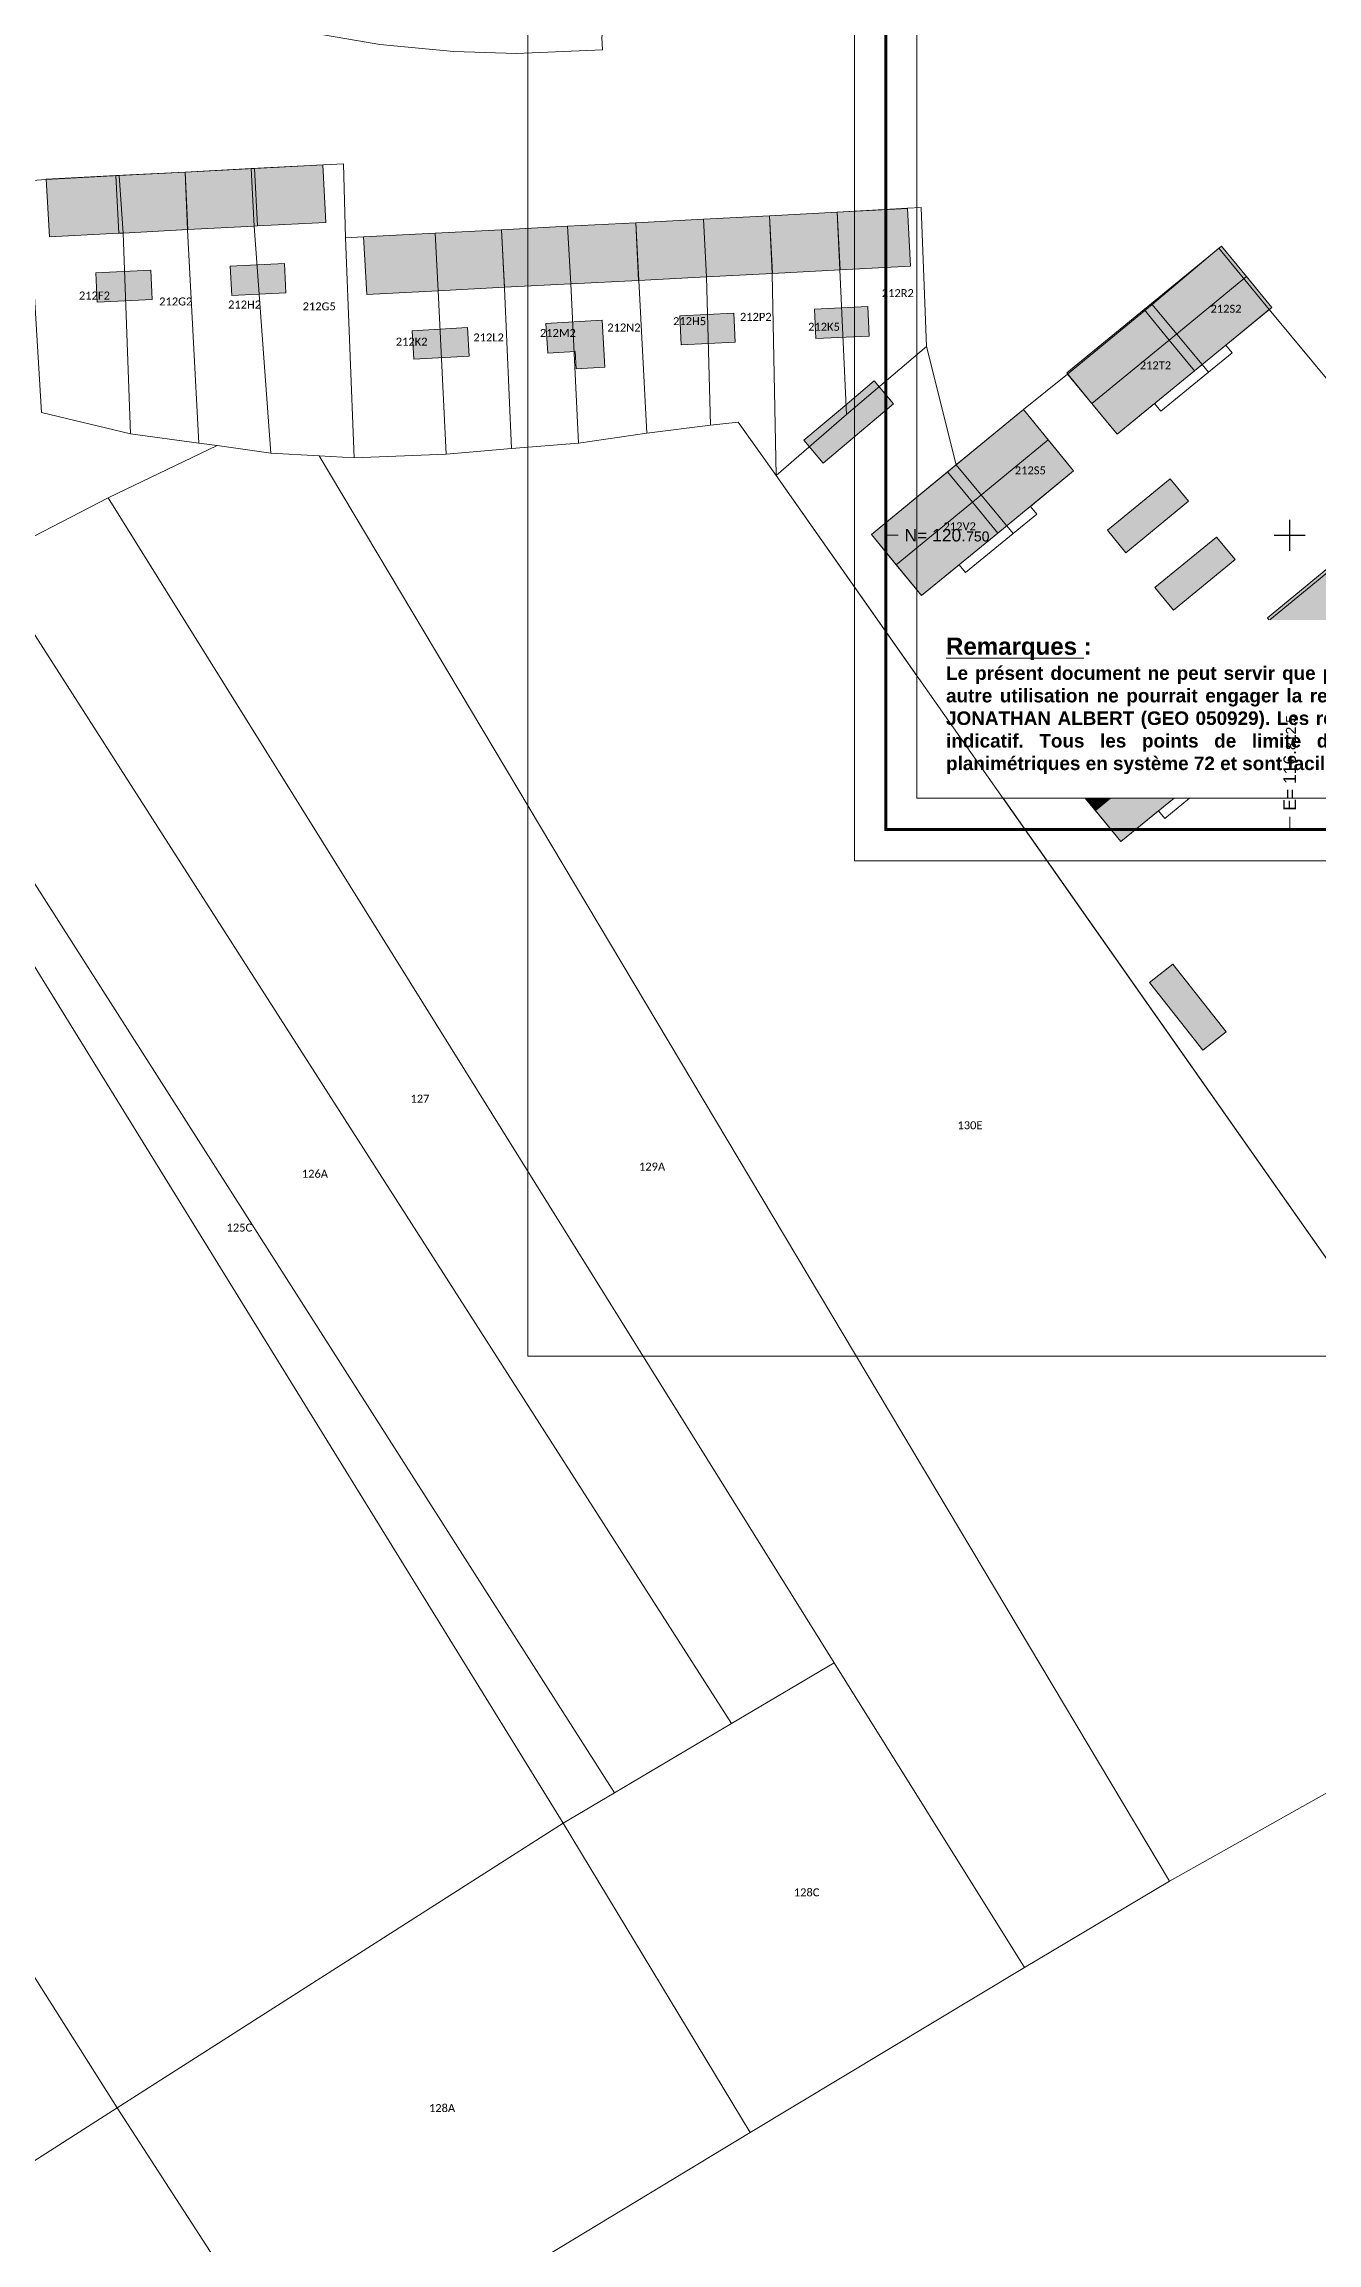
# Model space of a CAD drawing. Header units: metres. Extents: x 113120 to 240396, y 120329 to 242116.
# Drawn here: x 116687.9 to 116815.2, y 120579.2 to 120799.1 of the extents above; entities that cross this region are included whole.
import ezdxf

# ---------------------------------------------------------------- set-up
doc = ezdxf.new("R2010")
doc.units = ezdxf.units.M
doc.header["$LTSCALE"] = 3
doc.layers.get('0').update_dxf_attribs({"lineweight": 0})
for name, color, linetype, lineweight in [('Bpn_CaPa', 78, 'Continuous', 0), ('Bpn_ReBu', 4, 'Continuous', 0), ('Bpt_CaNu', 7, 'Continuous', 0), ('Carroyage(1)', 7, 'Continuous', 0), ('Hachure bâtiment', 11, 'Continuous', 0), ('Légende', 255, 'Continuous', 0)]:
    doc.layers.add(name, color=color, linetype=linetype, lineweight=lineweight)
doc.layers.add('Carroyage(1)_Croix', color=7, linetype='Continuous')
doc.layers.add('Carroyage(1)_Textes', color=7, linetype='Continuous')
doc.styles.add('Legend', font='')
doc.styles.get("Standard").update_dxf_attribs({"font": 'arial.ttf'})
doc.styles.get('Legend').set_extended_font_data('Calibri')

msp = doc.modelspace()

# ---------------------------------------------------------------- hatches: boundary and pattern name
at = {"layer": 'Hachure bâtiment'}
h = msp.add_hatch(color=256, dxfattribs=at)
h.dxf.hatch_style = 1
h.paths.add_polyline_path([(116695.36, 120780.2), (116688.42, 120779.83), (116688.1, 120785.6), (116695.05, 120785.96)])
h = msp.add_hatch(color=256, dxfattribs=at)
h.dxf.hatch_style = 1
h.paths.add_polyline_path([(116702.26, 120780.56), (116695.78, 120780.22), (116695.36, 120780.2), (116695.05, 120785.96), (116701.99, 120786.32)])
h = msp.add_hatch(color=256, dxfattribs=at)
h.dxf.hatch_style = 1
h.paths.add_polyline_path([(116709.25, 120780.93), (116708.9, 120780.91), (116702.26, 120780.56), (116701.99, 120786.32), (116708.94, 120786.68)])
h = msp.add_hatch(color=256, dxfattribs=at)
h.dxf.hatch_style = 1
h.paths.add_polyline_path([(116716.07, 120781.28), (116709.25, 120780.93), (116708.94, 120786.68), (116715.77, 120787.03)])
h = msp.add_hatch(color=256, dxfattribs=at)
h.dxf.hatch_style = 1
h.paths.add_polyline_path([(116740.57, 120775.14), (116733.95, 120774.8), (116733.63, 120780.55), (116740.25, 120780.9)])
h = msp.add_hatch(color=256, dxfattribs=at)
h.dxf.hatch_style = 1
h.paths.add_polyline_path([(116747.35, 120775.49), (116740.57, 120775.14), (116740.25, 120780.9), (116747.07, 120781.25)])
h = msp.add_hatch(color=256, dxfattribs=at)
h.dxf.hatch_style = 1
h.paths.add_polyline_path([(116754.17, 120775.84), (116747.35, 120775.49), (116747.07, 120781.25), (116753.85, 120781.6)])
h = msp.add_hatch(color=256, dxfattribs=at)
h.dxf.hatch_style = 1
h.paths.add_polyline_path([(116760.75, 120776.19), (116754.17, 120775.84), (116753.85, 120781.6), (116760.47, 120781.95)])
h = msp.add_hatch(color=256, dxfattribs=at)
h.dxf.hatch_style = 1
h.paths.add_polyline_path([(116767.53, 120776.54), (116760.75, 120776.19), (116760.47, 120781.95), (116767.21, 120782.3)])
h = msp.add_hatch(color=256, dxfattribs=at)
h.dxf.hatch_style = 1
h.paths.add_polyline_path([(116774.57, 120776.9), (116767.53, 120776.54), (116767.21, 120782.3), (116774.27, 120782.67)])
h = msp.add_hatch(color=256, dxfattribs=at)
h.dxf.hatch_style = 1
h.paths.add_polyline_path([(116727.32, 120774.45), (116720.17, 120774.08), (116719.85, 120779.83), (116727.01, 120780.21)])
h = msp.add_hatch(color=256, dxfattribs=at)
h.dxf.hatch_style = 1
h.paths.add_polyline_path([(116733.95, 120774.8), (116727.32, 120774.45), (116727.01, 120780.21), (116733.63, 120780.55)])
h = msp.add_hatch(color=256, dxfattribs=at)
h.dxf.hatch_style = 1
h.paths.add_polyline_path([(116808.18, 120775.86), (116800.44, 120769.51), (116797.93, 120772.57), (116805.67, 120778.92)])
h = msp.add_hatch(color=256, dxfattribs=at)
h.dxf.hatch_style = 1
h.paths.add_polyline_path([(116698.7, 120773.58), (116693.2, 120773.32), (116693.05, 120776.23), (116698.57, 120776.5)])
h = msp.add_hatch(color=256, dxfattribs=at)
h.dxf.hatch_style = 1
h.paths.add_polyline_path([(116712.08, 120774.23), (116706.67, 120773.98), (116706.5, 120776.92), (116711.93, 120777.18)])
h = msp.add_hatch(color=256, dxfattribs=at)
h.dxf.hatch_style = 1
h.paths.add_polyline_path([(116810.7, 120772.78), (116802.97, 120766.44), (116800.44, 120769.51), (116808.18, 120775.86)])
h = msp.add_hatch(color=256, dxfattribs=at)
h.dxf.hatch_style = 1
h.paths.add_polyline_path([(116757.03, 120769.32), (116751.63, 120769.03), (116751.47, 120771.93), (116756.88, 120772.22)])
h = msp.add_hatch(color=256, dxfattribs=at)
h.dxf.hatch_style = 1
h.paths.add_polyline_path([(116770.42, 120769.92), (116765.1, 120769.67), (116764.97, 120772.62), (116770.28, 120772.88)])
h = msp.add_hatch(color=256, dxfattribs=at)
h.dxf.hatch_style = 1
h.paths.add_polyline_path([(116800.44, 120769.51), (116792.71, 120763.17), (116790.2, 120766.23), (116797.93, 120772.57)])
h = msp.add_hatch(color=256, dxfattribs=at)
h.dxf.hatch_style = 1
h.paths.add_polyline_path([(116730.4, 120767.92), (116724.88, 120767.6), (116724.7, 120770.43), (116730.23, 120770.77)])
h = msp.add_hatch(color=256, dxfattribs=at)
h.dxf.hatch_style = 1
h.paths.add_polyline_path([(116743.97, 120766.8), (116741.13, 120766.63), (116741.03, 120768.38), (116738.27, 120768.22), (116738.08, 120771.18), (116743.7, 120771.5)])
h = msp.add_hatch(color=256, dxfattribs=at)
h.dxf.hatch_style = 1
h.paths.add_polyline_path([(116802.97, 120766.44), (116795.23, 120760.1), (116792.71, 120763.17), (116800.44, 120769.51)])
h = msp.add_hatch(color=256, dxfattribs=at)
h.dxf.hatch_style = 1
h.paths.add_polyline_path([(116767.55, 120762.58), (116770.93, 120765.43), (116772.86, 120763.14), (116765.83, 120757.21), (116763.89, 120759.5)])
h = msp.add_hatch(color=256, dxfattribs=at)
h.dxf.hatch_style = 1
h.paths.add_polyline_path([(116788.34, 120759.54), (116780.75, 120753.31), (116778.27, 120756.33), (116785.87, 120762.57)])
h = msp.add_hatch(color=256, dxfattribs=at)
h.dxf.hatch_style = 1
h.paths.add_polyline_path([(116790.88, 120756.43), (116783.3, 120750.21), (116780.75, 120753.31), (116788.34, 120759.54)])
h = msp.add_hatch(color=256, dxfattribs=at)
h.dxf.hatch_style = 1
h.paths.add_polyline_path([(116780.75, 120753.31), (116773.13, 120747.06), (116770.65, 120750.08), (116778.27, 120756.33)])
h = msp.add_hatch(color=256, dxfattribs=at)
h.dxf.hatch_style = 1
h.paths.add_polyline_path([(116802.38, 120753.4), (116796.12, 120748.23), (116794.27, 120750.5), (116800.53, 120755.63)])
h = msp.add_hatch(color=256, dxfattribs=at)
h.dxf.hatch_style = 1
h.paths.add_polyline_path([(116783.3, 120750.21), (116775.68, 120743.97), (116773.13, 120747.06), (116780.75, 120753.31)])
h = msp.add_hatch(color=256, dxfattribs=at)
h.dxf.hatch_style = 1
h.paths.add_polyline_path([(116807.03, 120747.57), (116800.87, 120742.52), (116799, 120744.78), (116805.18, 120749.82)])
h = msp.add_hatch(color=256, dxfattribs=at)
h.dxf.hatch_style = 1
h.paths.add_polyline_path([(116810.42, 120741.54), (116816.41, 120741.54), (116820.57, 120744.97), (116818, 120748.1), (116810.27, 120741.73)])
h = msp.add_hatch(color=256, dxfattribs=at)
h.dxf.hatch_style = 1
h.paths.add_polyline_path([(116794.58, 120723.71), (116792.09, 120723.71), (116793.08, 120722.49)])
h = msp.add_hatch(color=256, dxfattribs=at)
h.dxf.hatch_style = 1
h.paths.add_polyline_path([(116800.93, 120723.71), (116794.58, 120723.71), (116793.08, 120722.49), (116795.62, 120719.38)])
h = msp.add_hatch(color=256, dxfattribs=at)
h.dxf.hatch_style = 1
h.paths.add_polyline_path([(116803.81, 120698.52), (116798.47, 120705.29), (116800.8, 120707.12), (116806.13, 120700.35)])

# ---------------------------------------------------------------- linework, layer by layer
at = {"flags": 128}
for points in [[(116736.27, 120667.93), (117313.77, 120667.93), (117313.77, 121484.68), (116736.27, 121484.68)], [(116775.21, 120723.71), (117287.71, 120723.71), (117287.71, 121453.71), (116775.21, 121453.71)]]:
    msp.add_lwpolyline(points, close=True, dxfattribs=at)
at = {"layer": 'Bpn_CaPa'}
for points in [[(116696.34, 120829.39), (116699.18, 120831.93), (116700.43, 120833.05), (116711.9, 120819.16), (116719.54, 120815.32), (116726.04, 120811.27), (116730.81, 120809.37), (116736.06, 120808.05), (116740.03, 120807.51), (116744.75, 120807.31), (116744.52, 120805.83), (116743.67, 120799.78), (116743.75, 120798.54), (116735.16, 120798.17), (116728.87, 120798.36), (116721.47, 120799.06), (116713.5, 120800.43), (116706.87, 120802.14), (116700.36, 120804.88), (116691.41, 120809.77), (116683.09, 120814.69), (116681.29, 120815.89), (116694.37, 120827.62), (116696.34, 120829.39)], [(116696.52, 120760.14), (116687.64, 120762.29), (116686.22, 120785.44), (116688.1, 120785.56), (116695.41, 120785.98), (116695.78, 120780.22), (116696.52, 120760.14)], [(116696.52, 120760.14), (116695.78, 120780.22), (116695.41, 120785.98), (116701.99, 120786.32), (116702.22, 120780.55), (116703.38, 120759.2), (116696.52, 120760.14)], [(116710.58, 120758.22), (116705.19, 120758.96), (116703.38, 120759.2), (116702.22, 120780.55), (116701.99, 120786.32), (116708.59, 120786.66), (116708.9, 120780.9), (116710.58, 120758.22)], [(116710.58, 120758.22), (116708.9, 120780.9), (116708.59, 120786.66), (116715.83, 120787.03), (116717.84, 120787.13), (116718.04, 120779.73), (116718.92, 120757.75), (116715.39, 120757.95), (116710.58, 120758.22)], [(116733.63, 120780.55), (116740.25, 120780.9), (116740.57, 120775.13), (116741.34, 120759.22), (116734.66, 120758.67), (116733.93, 120774.68), (116733.63, 120780.55)], [(116748.2, 120760.22), (116741.34, 120759.22), (116740.57, 120775.13), (116740.25, 120780.9), (116747.07, 120781.25), (116747.39, 120775.49), (116748.2, 120760.22)], [(116748.2, 120760.22), (116747.39, 120775.49), (116747.07, 120781.25), (116753.85, 120781.6), (116754.17, 120775.84), (116754.56, 120761.02), (116748.2, 120760.22)], [(116761.14, 120755.97), (116757.33, 120761.32), (116754.56, 120761.02), (116754.17, 120775.84), (116753.85, 120781.6), (116760.47, 120781.95), (116760.72, 120776.18), (116761.14, 120755.97)], [(116767.21, 120782.3), (116767.48, 120776.53), (116768.17, 120762.07), (116761.14, 120755.97), (116760.72, 120776.18), (116760.47, 120781.95), (116767.21, 120782.3)], [(116767.21, 120782.3), (116774.26, 120782.71), (116775.63, 120782.78), (116776.18, 120768.86), (116768.17, 120762.07), (116767.48, 120776.53), (116767.21, 120782.3)], [(116718.92, 120757.75), (116718.04, 120779.73), (116719.84, 120779.83), (116727.01, 120780.21), (116727.32, 120774.45), (116728.1, 120758.12), (116718.92, 120757.75)], [(116733.63, 120780.55), (116733.93, 120774.68), (116734.66, 120758.67), (116728.1, 120758.12), (116727.32, 120774.45), (116727.01, 120780.21), (116733.63, 120780.55)], [(116804.39, 120766.32), (116798.73, 120773.08), (116805.42, 120778.7), (116810.43, 120772.57), (116806.11, 120769.02), (116806.74, 120768.25), (116804.39, 120766.32)], [(116804.39, 120766.32), (116799.62, 120762.4), (116798.98, 120763.18), (116795.23, 120760.1), (116790.28, 120766.12), (116798.73, 120773.08), (116804.39, 120766.32)], [(116779.12, 120757.03), (116785.87, 120762.57), (116790.88, 120756.43), (116786.56, 120752.89), (116787.19, 120752.11), (116784.84, 120750.18), (116779.12, 120757.03)], [(116710.58, 120758.22), (116715.39, 120757.95), (116800.49, 120615.44), (116785.98, 120606.81), (116766.94, 120637.27), (116694.3, 120753.74), (116705.19, 120758.96), (116710.58, 120758.22)], [(116779.12, 120757.03), (116784.84, 120750.18), (116780.07, 120746.27), (116779.43, 120747.04), (116775.68, 120743.97), (116770.65, 120750.08), (116779.12, 120757.03)], [(116756.64, 120631.18), (116682.15, 120747.48), (116694.3, 120753.74), (116766.94, 120637.27), (116756.64, 120631.18)], [(116756.64, 120631.18), (116744.94, 120624.26), (116670.71, 120740.53), (116682.15, 120747.48), (116756.64, 120631.18)], [(116744.94, 120624.26), (116739.8, 120621.21), (116667.35, 120738.56), (116670.71, 120740.53), (116744.94, 120624.26)], [(116667.35, 120738.56), (116739.8, 120621.21), (116695.21, 120592.77), (116619.78, 120711.89), (116667.35, 120738.56)], [(116654.1, 120566.49), (116580.57, 120683.67), (116583.59, 120686.84), (116619.78, 120711.89), (116695.21, 120592.77), (116654.1, 120566.49)], [(116758.52, 120590.3), (116739.8, 120621.21), (116744.94, 120624.26), (116756.64, 120631.18), (116766.94, 120637.27), (116785.98, 120606.81), (116758.52, 120590.3)], [(116758.52, 120590.3), (116714.17, 120563.46), (116695.21, 120592.77), (116739.8, 120621.21), (116758.52, 120590.3)], [(116654.1, 120566.49), (116695.21, 120592.77), (116714.17, 120563.46), (116669.46, 120536.32), (116654.1, 120566.49)]]:
    msp.add_lwpolyline(points, close=True, dxfattribs=at)
for points in [[(116775.21, 120735.96), (116761.14, 120755.97), (116768.17, 120762.07), (116776.18, 120768.86), (116779.12, 120757.03), (116770.65, 120750.08), (116775.68, 120743.97), (116779.43, 120747.04), (116780.07, 120746.27), (116784.84, 120750.18), (116787.19, 120752.11), (116786.56, 120752.89), (116790.88, 120756.43), (116785.87, 120762.57), (116790.28, 120766.12), (116795.23, 120760.1), (116798.98, 120763.18), (116799.62, 120762.4), (116804.39, 120766.32), (116806.74, 120768.25), (116806.11, 120769.02), (116810.43, 120772.57), (116825.73, 120754.2)], [(116687.64, 120762.29), (116696.52, 120760.14), (116703.38, 120759.2), (116705.19, 120758.96), (116694.3, 120753.74), (116694.3, 120753.74), (116682.15, 120747.48)], [(116761.14, 120755.97), (116843.13, 120639.37), (116800.49, 120615.44), (116715.39, 120757.95), (116718.92, 120757.75), (116728.1, 120758.12), (116734.66, 120758.67), (116741.34, 120759.22), (116748.2, 120760.22), (116754.56, 120761.02), (116757.33, 120761.32), (116761.14, 120755.97), (116775.21, 120735.96)], [(116810.51, 120741.54), (116818.92, 120748.46), (116824.57, 120741.7), (116824.38, 120741.54)], [(116818.92, 120748.46), (116810.51, 120741.54)], [(116850.69, 120723.71), (116855.08, 120718.4), (116848.38, 120712.81), (116839.94, 120705.82), (116844.9, 120699.8), (116848.65, 120702.88), (116849.28, 120702.1), (116854.06, 120706.02), (116856.41, 120707.95), (116855.78, 120708.72), (116860.1, 120712.27), (116875.25, 120693.83), (116868.57, 120688.21), (116860.11, 120681.26), (116865.07, 120675.23), (116868.82, 120678.31), (116869.45, 120677.54), (116874.22, 120681.45), (116876.58, 120683.38), (116875.94, 120684.15), (116880.27, 120687.7), (116893.03, 120672.47), (116843.13, 120639.37), (116783.83, 120723.71)], [(116792.05, 120723.71), (116795.62, 120719.38), (116799.37, 120722.46), (116800, 120721.69), (116802.47, 120723.71)], [(116802.47, 120723.71), (116800, 120721.69), (116799.37, 120722.46), (116795.62, 120719.38), (116792.05, 120723.71)]]:
    msp.add_lwpolyline(points, dxfattribs=at)
at = {"layer": 'Bpn_ReBu'}
for points in [[(116695.36, 120780.2), (116688.42, 120779.83), (116688.1, 120785.6), (116695.05, 120785.96), (116695.36, 120780.2)], [(116702.26, 120780.56), (116695.78, 120780.22), (116695.36, 120780.2), (116695.05, 120785.96), (116701.99, 120786.32), (116702.26, 120780.56)], [(116709.25, 120780.93), (116708.9, 120780.91), (116702.26, 120780.56), (116701.99, 120786.32), (116708.94, 120786.68), (116709.25, 120780.93)], [(116716.07, 120781.28), (116709.25, 120780.93), (116708.94, 120786.68), (116715.77, 120787.03), (116716.07, 120781.28)], [(116740.57, 120775.14), (116733.95, 120774.8), (116733.63, 120780.55), (116740.25, 120780.9), (116740.57, 120775.14)], [(116747.35, 120775.49), (116740.57, 120775.14), (116740.25, 120780.9), (116747.07, 120781.25), (116747.35, 120775.49)], [(116754.17, 120775.84), (116747.35, 120775.49), (116747.07, 120781.25), (116753.85, 120781.6), (116754.17, 120775.84)], [(116760.75, 120776.19), (116754.17, 120775.84), (116753.85, 120781.6), (116760.47, 120781.95), (116760.75, 120776.19)], [(116767.53, 120776.54), (116760.75, 120776.19), (116760.47, 120781.95), (116767.21, 120782.3), (116767.53, 120776.54)], [(116774.57, 120776.9), (116767.53, 120776.54), (116767.21, 120782.3), (116774.27, 120782.67), (116774.57, 120776.9)], [(116727.32, 120774.45), (116720.17, 120774.08), (116719.85, 120779.83), (116727.01, 120780.21), (116727.32, 120774.45)], [(116733.95, 120774.8), (116727.32, 120774.45), (116727.01, 120780.21), (116733.63, 120780.55), (116733.95, 120774.8)], [(116808.18, 120775.86), (116800.44, 120769.51), (116797.93, 120772.57), (116805.67, 120778.92), (116808.18, 120775.86)], [(116698.7, 120773.58), (116693.2, 120773.32), (116693.05, 120776.23), (116698.57, 120776.5), (116698.7, 120773.58)], [(116712.08, 120774.23), (116706.67, 120773.98), (116706.5, 120776.92), (116711.93, 120777.18), (116712.08, 120774.23)], [(116810.7, 120772.78), (116802.97, 120766.44), (116800.44, 120769.51), (116808.18, 120775.86), (116810.7, 120772.78)], [(116757.03, 120769.32), (116751.63, 120769.03), (116751.47, 120771.93), (116756.88, 120772.22), (116757.03, 120769.32)], [(116770.42, 120769.92), (116765.1, 120769.67), (116764.97, 120772.62), (116770.28, 120772.88), (116770.42, 120769.92)], [(116800.44, 120769.51), (116792.71, 120763.17), (116790.2, 120766.23), (116797.93, 120772.57), (116800.44, 120769.51)], [(116730.4, 120767.92), (116724.88, 120767.6), (116724.7, 120770.43), (116730.23, 120770.77), (116730.4, 120767.92)], [(116743.97, 120766.8), (116741.13, 120766.63), (116741.03, 120768.38), (116738.27, 120768.22), (116738.08, 120771.18), (116743.7, 120771.5), (116743.97, 120766.8)], [(116802.97, 120766.44), (116795.23, 120760.1), (116792.71, 120763.17), (116800.44, 120769.51), (116802.97, 120766.44)], [(116767.55, 120762.58), (116770.93, 120765.43), (116772.86, 120763.14), (116765.83, 120757.21), (116763.89, 120759.5), (116767.55, 120762.58)], [(116788.34, 120759.54), (116780.75, 120753.31), (116778.27, 120756.33), (116785.87, 120762.57), (116788.34, 120759.54)], [(116790.88, 120756.43), (116783.3, 120750.21), (116780.75, 120753.31), (116788.34, 120759.54), (116790.88, 120756.43)], [(116780.75, 120753.31), (116773.13, 120747.06), (116770.65, 120750.08), (116778.27, 120756.33), (116780.75, 120753.31)], [(116802.38, 120753.4), (116796.12, 120748.23), (116794.27, 120750.5), (116800.53, 120755.63), (116802.38, 120753.4)], [(116783.3, 120750.21), (116775.68, 120743.97), (116773.13, 120747.06), (116780.75, 120753.31), (116783.3, 120750.21)], [(116807.03, 120747.57), (116800.87, 120742.52), (116799, 120744.78), (116805.18, 120749.82), (116807.03, 120747.57)], [(116803.81, 120698.52), (116798.47, 120705.29), (116800.8, 120707.12), (116806.13, 120700.35), (116803.81, 120698.52)]]:
    msp.add_lwpolyline(points, close=True, dxfattribs=at)
for points in [[(116810.42, 120741.54), (116810.27, 120741.73), (116818, 120748.1), (116820.57, 120744.97), (116816.41, 120741.54)], [(116794.58, 120723.71), (116793.08, 120722.49), (116792.09, 120723.71)], [(116800.93, 120723.71), (116795.62, 120719.38), (116793.08, 120722.49), (116794.58, 120723.71)]]:
    msp.add_lwpolyline(points, dxfattribs=at)
at = {"layer": 'Carroyage(1)'}
for p, q in [((116772.09, 120750), (116773.34, 120750)), ((116812.5, 120720.59), (116812.5, 120721.84))]:
    msp.add_line(p, q, dxfattribs=at)
msp.add_lwpolyline([(116768.96, 120717.46), (117293.96, 120717.46), (117293.96, 121459.96), (116768.96, 121459.96)], close=True, dxfattribs=at)
at = {"layer": 'Carroyage(1)', "const_width": 0.312}
msp.add_lwpolyline([(116772.09, 120720.59), (117290.84, 120720.59), (117290.84, 121456.84), (116772.09, 121456.84)], close=True, dxfattribs=at)
at = {"layer": 'Carroyage(1)_Croix'}
for p, q in [((116810.94, 120750), (116814.06, 120750)), ((116812.5, 120748.44), (116812.5, 120751.56))]:
    msp.add_line(p, q, dxfattribs=at)

# ---------------------------------------------------------------- texts
at = {"layer": 'Bpt_CaNu', "char_height": 0.8, "attachment_point": 7, "style": 'Legend'}
for s, insert in [('212F2', (116691.37, 120773.57)), ('212R2', (116771.69, 120773.81)), ('212G2', (116699.4, 120772.97)), ('212H2', (116706.29, 120772.67)), ('212G5', (116713.75, 120772.48)), ('212P2', (116757.5, 120771.44)), ('212S2', (116804.58, 120772.24)), ('212K2', (116723.07, 120768.96)), ('212L2', (116730.83, 120769.38)), ('212M2', (116737.49, 120769.83)), ('212N2', (116744.23, 120770.37)), ('212H5', (116750.81, 120771)), ('212K5', (116764.32, 120770.44)), ('212T2', (116797.5, 120766.59)), ('212S5', (116785, 120756.08)), ('212V2', (116777.87, 120750.5)), ('127', (116724.54, 120693.27)), ('130E', (116779.26, 120690.6)), ('126A', (116713.67, 120685.75)), ('129A', (116747.4, 120686.47)), ('125C', (116706.14, 120680.37)), ('128C', (116762.89, 120613.9)), ('128A', (116726.39, 120592.33))]:
    msp.add_mtext(s, dxfattribs=dict(at, insert=insert))
at = {"layer": 'Carroyage(1)_Textes'}
for s, height, p in [('N= 120.', 1.25, (116773.96, 120749.38)), ('750', 1, (116780.13, 120749.38))]:
    msp.add_text(s, height=height, dxfattribs=at).set_placement(p)
for s, height, p in [('812.5', 1, (116813.12, 120728.53)), ('E= 116.', 1.25, (116813.12, 120722.46))]:
    msp.add_text(s, height=height, rotation=90, dxfattribs=at).set_placement(p)
at = {"layer": 'Légende', "color": 7, "ltscale": 0.1, "insert": (116778.12, 120739.77), "char_height": 1.47623, "width": 79.8386, "attachment_point": 1}
msp.add_mtext("\\A1;\\pxqj;{\\fArial|b1|i0|c0|p34;\\H1.1667x;\\L\\C256;Remarques\\l :\\L\\P\\H0.78571x;\\lLe présent document ne peut servir que pour l'usage pour lequel il a été réalisé. Toute autre utilisation ne pourrait engager la responsabilité de la SPRL GEOMETRE-EXPERT JONATHAN ALBERT (GEO 050929). Les renseignements cadastraux sont donnés à titre indicatif. Tous les points de limite de propriété sont connus en coordonnées planimétriques en système 72 et sont facilement matérialisables.}", dxfattribs=at)

doc.saveas('drawing.dxf')
